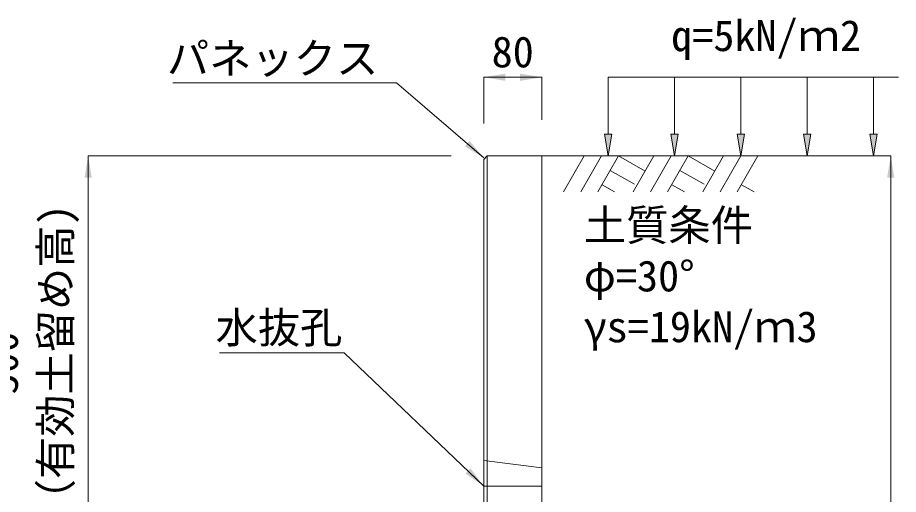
# Model space of a CAD drawing. Units: millimetres at full size. Extents: x 172874 to 217143, y 854931 to 903297.
# Drawn here: x 179482 to 180696, y 871840 to 872497 of the extents above; entities that cross this region are included whole.
import ezdxf
from ezdxf.enums import TextEntityAlignment as Align

# ---------------------------------------------------------------- set-up
doc = ezdxf.new("R2010")
doc.units = ezdxf.units.MM
doc.header["$LTSCALE"] = 20
doc.linetypes.add('DASHED', pattern=[7.5, 6, -1.5])
for name, color, linetype, lineweight in [('0_2', 7, 'Continuous', 20), ('パネックスKDS', 2, 'Continuous', 13), ('寸法線', 7, 'Continuous', 13), ('引出線', 4, 'Continuous', 13), ('補助線', 8, 'Continuous', 13), ('ﾊｯﾁﾝｸﾞ', 7, 'Continuous', 5)]:
    doc.layers.add(name, color=color, linetype=linetype, lineweight=lineweight)
doc.layers.add('文字', color=7, linetype='Continuous')
doc.styles.add('ＭＳ ゴシック', font='')
doc.styles.get('ＭＳ ゴシック').set_extended_font_data('MS Gothic')

# ---------------------------------------------------------------- blocks, each defined once
blk = doc.blocks.new('filled_arrow')
at = {"color": 0, "linetype": 'Continuous', "lineweight": -2}
blk.add_solid([(7.5, 1.25), (0, 0), (7.5, -1.25)], dxfattribs=at)

msp = doc.modelspace()

# ---------------------------------------------------------------- hatches: boundary and pattern name
at = {"layer": '寸法線'}
for points in [[(180301.11, 872336.42), (180296.11, 872306.42), (180291.11, 872336.42)], [(180392.53, 872336.42), (180387.53, 872306.42), (180382.53, 872336.42)], [(180483.94, 872336.42), (180478.94, 872306.42), (180473.94, 872336.42)], [(180575.35, 872336.42), (180570.35, 872306.42), (180565.35, 872336.42)], [(180666.77, 872336.42), (180661.77, 872306.42), (180656.77, 872336.42)], [(180666.77, 872336.42), (180661.77, 872306.42), (180656.77, 872336.42)]]:
    msp.add_hatch(color=256, dxfattribs=at).paths.add_polyline_path(points)

# ---------------------------------------------------------------- linework, layer by layer
at = {"layer": '0_2'}
msp.add_line((180204.7, 872306.42), (180604.7, 872306.42), dxfattribs=at)
at = {"layer": 'パネックスKDS'}
for p, q in [((180124.7, 872301.42), (180129.7, 872306.42)), ((180124.7, 871806.42), (180124.7, 872301.42)), ((180129.7, 872306.42), (180204.7, 872306.42)), ((180204.7, 871031.42), (180204.7, 872306.42))]:
    msp.add_line(p, q, dxfattribs=at)
at = {"layer": 'パネックスKDS', "lineweight": 5}
msp.add_line((180129.7, 871806.42), (180129.7, 872306.42), dxfattribs=at)
at = {"layer": 'パネックスKDS', "linetype": 'DASHED', "lineweight": 9}
msp.add_line((180124.7, 871886.42), (180204.7, 871876.42), dxfattribs=at)
at = {"layer": '寸法線'}
for p, q in [((180124.7, 872414.97), (180204.7, 872414.97)), ((180124.7, 872351.42), (180124.7, 872414.97)), ((180204.7, 872356.42), (180204.7, 872414.97)), ((179579.7, 871806.42), (179579.7, 872306.42)), ((180079.7, 872306.42), (179579.7, 872306.42)), ((180254.7, 872306.42), (180685.54, 872306.42)), ((180685.54, 871031.42), (180685.54, 872306.42))]:
    msp.add_line(p, q, dxfattribs=at)
at = {"layer": '寸法線', "lineweight": 9}
for p, q in [((180696.11, 872414.97), (180296.11, 872414.97)), ((180296.11, 872336.42), (180296.11, 872414.97)), ((180387.53, 872336.42), (180387.53, 872414.97)), ((180478.94, 872336.42), (180478.94, 872414.97)), ((180570.35, 872336.42), (180570.35, 872414.97)), ((180661.77, 872336.42), (180661.77, 872414.97))]:
    msp.add_line(p, q, dxfattribs=at)
for points in [[(180301.11, 872336.42), (180296.11, 872306.42), (180291.11, 872336.42)], [(180392.53, 872336.42), (180387.53, 872306.42), (180382.53, 872336.42)], [(180483.94, 872336.42), (180478.94, 872306.42), (180473.94, 872336.42)], [(180575.35, 872336.42), (180570.35, 872306.42), (180565.35, 872336.42)], [(180666.77, 872336.42), (180661.77, 872306.42), (180656.77, 872336.42)], [(180666.77, 872336.42), (180661.77, 872306.42), (180656.77, 872336.42)]]:
    msp.add_lwpolyline(points, close=True, dxfattribs=at)
at = {"layer": '引出線'}
for points in [[(180124.7, 872303.92), (180004.49, 872407.38), (179696.24, 872407.38)], [(180124.7, 871851.42), (179932.24, 872034.87), (179760.5, 872034.87)]]:
    msp.add_lwpolyline(points, dxfattribs=at)
at = {"layer": '補助線'}
msp.add_line((180124.7, 871851.42), (180204.7, 871851.42), dxfattribs=at)
at = {"layer": 'ﾊｯﾁﾝｸﾞ', "lineweight": 9}
for p, q in [((180263.35, 872306.41), (180234.7, 872256.79)), ((180286.97, 872306.41), (180258.32, 872256.79)), ((180310.59, 872306.41), (180281.94, 872256.79)), ((180310.59, 872306.41), (180347.16, 872285.3)), ((180359.35, 872306.41), (180330.7, 872256.79)), ((180382.97, 872306.41), (180354.32, 872256.79)), ((180406.59, 872306.41), (180377.94, 872256.79)), ((180406.59, 872306.41), (180443.16, 872285.3)), ((180455.35, 872306.41), (180426.7, 872256.79)), ((180478.97, 872306.41), (180450.32, 872256.79)), ((180502.59, 872306.41), (180473.94, 872256.79)), ((180299.17, 872286.63), (180332.58, 872267.34)), ((180395.17, 872286.63), (180428.58, 872267.34)), ((180287.75, 872266.85), (180305.16, 872256.79)), ((180383.75, 872266.85), (180401.16, 872256.79)), ((180479.75, 872266.85), (180497.16, 872256.79))]:
    msp.add_line(p, q, dxfattribs=at)

# ---------------------------------------------------------------- block references
at = {"layer": '寸法線', "xscale": 4, "yscale": 4}
msp.add_blockref('filled_arrow', (180124.7, 872414.97), dxfattribs=at)
for p, rotation in [((180204.7, 872414.97), 180), ((179579.7, 872306.42), 270), ((180685.54, 872306.42), 270)]:
    msp.add_blockref('filled_arrow', p, dxfattribs=dict(at, rotation=rotation))
at = {"layer": '引出線', "xscale": 4, "yscale": 4}
for p, rotation in [((180124.7, 872303.92), 139.3), ((180124.7, 871851.42), 136.4)]:
    msp.add_blockref('filled_arrow', p, dxfattribs=dict(at, rotation=rotation))

# ---------------------------------------------------------------- texts
at = {"layer": '寸法線', "style": 'ＭＳ ゴシック'}
msp.add_text('80', height=42.72, dxfattribs=at).set_placement((180164.7, 872449.97), align=Align.MIDDLE_CENTER)
for s, p in [('土質条件', (180262.67, 872232.43)), ('φ=30°', (180262.67, 872162.43)), ('γs=19kN/ｍ3', (180262.67, 872092.43))]:
    msp.add_text(s, height=42.72, dxfattribs=at).set_placement(p, align=Align.TOP_LEFT)
for s, p in [('（有効土留め高)', (179568.79, 871802.78)), ('500', (179495.67, 871977.61))]:
    msp.add_text(s, height=42.72, rotation=90, dxfattribs=at).set_placement(p, align=Align.BOTTOM_LEFT)
at = {"layer": '引出線', "style": 'ＭＳ ゴシック'}
for s, p in [('パネックス', (179979.49, 872462.52)), ('水抜孔', (179929.99, 872091.15))]:
    msp.add_text(s, height=42.72, dxfattribs=at).set_placement(p, align=Align.TOP_RIGHT)
at = {"layer": '文字', "style": 'ＭＳ ゴシック'}
msp.add_text('q=5kN/ｍ2', height=42.72, dxfattribs=at).set_placement((180383, 872438.24), align=Align.BOTTOM_LEFT)

doc.saveas('drawing.dxf')
